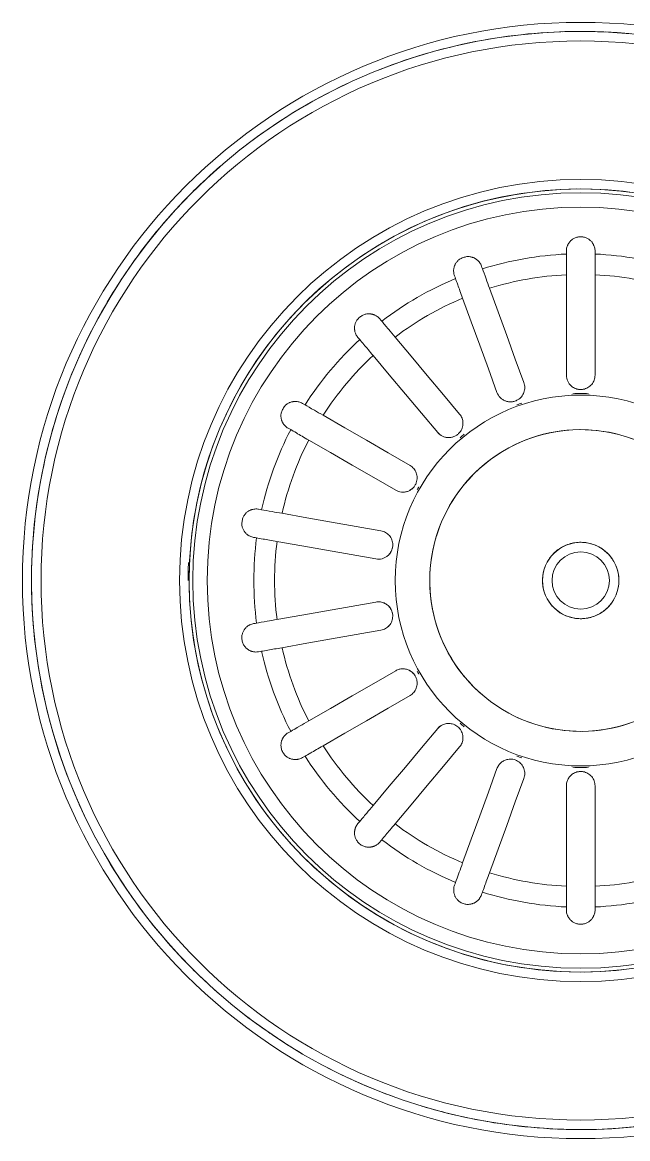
# Model space of a CAD drawing. Header units: millimetres. Extents: x 13463 to 25661, y -8446 to 5210.
# Drawn here: x 21250.5 to 21313.8, y -7595.1 to -7478.2 of the extents above; entities that cross this region are included whole.
import ezdxf

# ---------------------------------------------------------------- set-up
doc = ezdxf.new("R2010")
doc.units = ezdxf.units.MM
doc.layers.add('A-GENM', color=13, linetype='Continuous', lineweight=9)
doc.layers.add('G-IMPT', color=8, linetype='Continuous', lineweight=9)

# ---------------------------------------------------------------- blocks, each defined once
blk = doc.blocks.new('CRT_MGN_COZ_Fogão a lenha completo - CRT_MGN_COZ_Fogão a lenha completo-5005769-VISTA SUPERIOR BANCADA CHURRASQUEIRA')
at = {"layer": 'G-IMPT', "flags": 128}
for points in [[(14972.94, -7479.36), (14970.65, -7479.19), (14968.35, -7479.12), (14966.05, -7479.14), (14963.75, -7479.26), (14961.46, -7479.46), (14959.18, -7479.76), (14956.91, -7480.15), (14954.66, -7480.62), (14952.43, -7481.19), (14950.23, -7481.85), (14948.05, -7482.59), (14945.91, -7483.42), (14943.8, -7484.34), (14941.73, -7485.33), (14939.7, -7486.41), (14937.71, -7487.58), (14935.77, -7488.82), (14933.89, -7490.13), (14932.05, -7491.52), (14930.28, -7492.98), (14928.57, -7494.52), (14926.91, -7496.12), (14925.33, -7497.78), (14923.81, -7499.51), (14922.36, -7501.29), (14920.98, -7503.14), (14919.68, -7505.03), (14918.45, -7506.98), (14917.31, -7508.97), (14916.24, -7511.01), (14915.26, -7513.09), (14914.36, -7515.21), (14913.55, -7517.36), (14912.82, -7519.54), (14912.18, -7521.75), (14911.63, -7523.98), (14911.17, -7526.24), (14910.8, -7528.51), (14910.52, -7530.79), (14910.33, -7533.08), (14910.24, -7535.38), (14910.23, -7536.62)], [(14926.73, -7536.62), (14926.76, -7534.98), (14926.86, -7533.34), (14927.02, -7531.71), (14927.25, -7530.09), (14927.54, -7528.47), (14927.9, -7526.87), (14928.32, -7525.29), (14928.81, -7523.72), (14929.35, -7522.18), (14929.96, -7520.65), (14930.63, -7519.16), (14931.36, -7517.69), (14932.15, -7516.25), (14932.99, -7514.84), (14933.89, -7513.47), (14934.84, -7512.14), (14935.85, -7510.84), (14936.9, -7509.59), (14938.01, -7508.37), (14939.16, -7507.21), (14940.36, -7506.09), (14941.6, -7505.02), (14942.89, -7504), (14944.21, -7503.03), (14945.57, -7502.12), (14946.97, -7501.26), (14948.4, -7500.46), (14949.86, -7499.72), (14951.35, -7499.03), (14952.87, -7498.41), (14954.41, -7497.84), (14955.97, -7497.34), (14957.55, -7496.9), (14959.15, -7496.53), (14960.76, -7496.22), (14962.38, -7495.97), (14964.01, -7495.79), (14965.64, -7495.67), (14967.28, -7495.62), (14968.92, -7495.64), (14970.56, -7495.72), (14972.19, -7495.86), (14973.82, -7496.08)], [(14966.23, -7502.12), (14966.23, -7502.27), (14966.23, -7502.43)], [(14969.23, -7502.43), (14969.23, -7502.27), (14969.23, -7502.12)], [(14957.44, -7503.98), (14957.39, -7503.83), (14957.34, -7503.69)], [(14954.52, -7504.71), (14954.57, -7504.86), (14954.62, -7505)], [(14966.23, -7504.6), (14966.23, -7507.23), (14966.23, -7509.86), (14966.23, -7512.49), (14966.23, -7515.12)], [(14969.23, -7515.12), (14969.23, -7512.49), (14969.23, -7509.86), (14969.23, -7507.23), (14969.23, -7504.6)], [(14961.78, -7515.9), (14960.88, -7513.43), (14959.98, -7510.96), (14959.08, -7508.49), (14958.18, -7506.02)], [(14955.36, -7507.04), (14956.26, -7509.52), (14957.16, -7511.99), (14958.06, -7514.46), (14958.96, -7516.93)], [(14946.9, -7509.46), (14946.8, -7509.35), (14946.7, -7509.23)], [(14944.4, -7511.16), (14944.5, -7511.27), (14944.6, -7511.39)], [(14955.05, -7519.19), (14953.36, -7517.17), (14951.67, -7515.16), (14949.98, -7513.14), (14948.29, -7511.13)], [(14946, -7513.06), (14947.69, -7515.07), (14949.38, -7517.09), (14951.07, -7519.1), (14952.76, -7521.11)], [(14938.87, -7518.23), (14938.73, -7518.15), (14938.6, -7518.07)], [(14949.86, -7524.57), (14947.58, -7523.26), (14945.3, -7521.94), (14943.02, -7520.63), (14940.75, -7519.31)], [(14937.1, -7520.67), (14937.23, -7520.75), (14937.37, -7520.82)], [(14951.93, -7536.62), (14951.94, -7535.99), (14951.98, -7535.36), (14952.04, -7534.73), (14952.13, -7534.1), (14952.24, -7533.48), (14952.38, -7532.86), (14952.54, -7532.25), (14952.73, -7531.65), (14952.94, -7531.05), (14953.17, -7530.47), (14953.43, -7529.89), (14953.71, -7529.32), (14954.01, -7528.77), (14954.34, -7528.23), (14954.69, -7527.7), (14955.05, -7527.18), (14955.44, -7526.69), (14955.85, -7526.2), (14956.27, -7525.74), (14956.72, -7525.29), (14957.18, -7524.85), (14957.66, -7524.44), (14958.15, -7524.05), (14958.66, -7523.68), (14959.19, -7523.32), (14959.73, -7522.99), (14960.28, -7522.69), (14960.84, -7522.4), (14961.42, -7522.13), (14962, -7521.89), (14962.59, -7521.68), (14963.2, -7521.48), (14963.8, -7521.31), (14964.42, -7521.17), (14965.04, -7521.05), (14965.67, -7520.96), (14966.29, -7520.89), (14966.92, -7520.84), (14967.56, -7520.82), (14968.19, -7520.83), (14968.82, -7520.86), (14969.45, -7520.91), (14970.07, -7521), (14970.7, -7521.1), (14971.32, -7521.23), (14971.93, -7521.39), (14972.53, -7521.57), (14973.13, -7521.77)], [(14939.25, -7521.91), (14941.52, -7523.22), (14943.8, -7524.54), (14946.08, -7525.85), (14948.36, -7527.17)], [(14934.32, -7529.21), (14934.16, -7529.18), (14934.01, -7529.15)], [(14946.81, -7531.41), (14944.22, -7530.95), (14941.63, -7530.5), (14939.04, -7530.04), (14936.45, -7529.58)], [(14933.49, -7532.11), (14933.64, -7532.13), (14933.79, -7532.16)], [(14935.93, -7532.54), (14938.52, -7532.99), (14941.11, -7533.45), (14943.7, -7533.91), (14946.29, -7534.36)], [(14971.73, -7536.62), (14971.72, -7536.46), (14971.71, -7536.3), (14971.7, -7536.14), (14971.67, -7535.98), (14971.65, -7535.83), (14971.61, -7535.67), (14971.57, -7535.51), (14971.52, -7535.36), (14971.47, -7535.21), (14971.41, -7535.06), (14971.34, -7534.92), (14971.27, -7534.77), (14971.2, -7534.63), (14971.11, -7534.5), (14971.03, -7534.36), (14970.93, -7534.23), (14970.84, -7534.1), (14970.73, -7533.98), (14970.63, -7533.86), (14970.51, -7533.75), (14970.4, -7533.64), (14970.27, -7533.54), (14970.15, -7533.44), (14970.02, -7533.34), (14969.89, -7533.25), (14969.75, -7533.17), (14969.61, -7533.09), (14969.47, -7533.02), (14969.32, -7532.95), (14969.18, -7532.89), (14969.02, -7532.84), (14968.87, -7532.79), (14968.72, -7532.75), (14968.56, -7532.71), (14968.41, -7532.68), (14968.25, -7532.65), (14968.09, -7532.64), (14967.93, -7532.63), (14967.77, -7532.62), (14967.61, -7532.62), (14967.45, -7532.63), (14967.29, -7532.64), (14967.13, -7532.66), (14966.97, -7532.69), (14966.82, -7532.72), (14966.66, -7532.76), (14966.51, -7532.81), (14966.36, -7532.86), (14966.21, -7532.92), (14966.06, -7532.98), (14965.92, -7533.05), (14965.78, -7533.13), (14965.64, -7533.21), (14965.5, -7533.29), (14965.37, -7533.39), (14965.24, -7533.48), (14965.12, -7533.58), (14965, -7533.69), (14964.89, -7533.8), (14964.78, -7533.92), (14964.67, -7534.04), (14964.57, -7534.16), (14964.47, -7534.29), (14964.38, -7534.42), (14964.3, -7534.56), (14964.22, -7534.7), (14964.14, -7534.84), (14964.08, -7534.98), (14964.01, -7535.13), (14963.96, -7535.28), (14963.91, -7535.43), (14963.86, -7535.59), (14963.82, -7535.74), (14963.79, -7535.9), (14963.77, -7536.06), (14963.75, -7536.21), (14963.73, -7536.37), (14963.73, -7536.53), (14963.73, -7536.62)], [(14910.23, -7536.62), (14910.27, -7538.92), (14910.41, -7541.22), (14910.64, -7543.5), (14910.96, -7545.78), (14911.37, -7548.04), (14911.87, -7550.29), (14912.47, -7552.51), (14913.14, -7554.71), (14913.91, -7556.88), (14914.76, -7559.01), (14915.7, -7561.11), (14916.72, -7563.17), (14917.83, -7565.19), (14919.01, -7567.16), (14920.27, -7569.09), (14921.61, -7570.96), (14923.02, -7572.78), (14924.5, -7574.53), (14926.05, -7576.23), (14927.67, -7577.87), (14929.35, -7579.44), (14931.09, -7580.94), (14932.89, -7582.37), (14934.75, -7583.72), (14936.66, -7585), (14938.62, -7586.21), (14940.62, -7587.33), (14942.67, -7588.38), (14944.76, -7589.34), (14946.89, -7590.21), (14949.05, -7591), (14951.24, -7591.71), (14953.46, -7592.32), (14955.69, -7592.85), (14957.95, -7593.28), (14960.23, -7593.63), (14962.51, -7593.88), (14964.81, -7594.05), (14967.1, -7594.12), (14969.4, -7594.1), (14971.7, -7593.98), (14973.99, -7593.78)], [(14973.07, -7577.27), (14971.44, -7577.45), (14969.81, -7577.57), (14968.17, -7577.62), (14966.53, -7577.6), (14964.89, -7577.52), (14963.26, -7577.38), (14961.63, -7577.16), (14960.01, -7576.89), (14958.41, -7576.55), (14956.82, -7576.14), (14955.25, -7575.68), (14953.7, -7575.15), (14952.17, -7574.55), (14950.66, -7573.9), (14949.19, -7573.19), (14947.74, -7572.42), (14946.32, -7571.59), (14944.94, -7570.71), (14943.6, -7569.77), (14942.29, -7568.78), (14941.03, -7567.73), (14939.8, -7566.64), (14938.62, -7565.5), (14937.49, -7564.31), (14936.41, -7563.08), (14935.38, -7561.81), (14934.39, -7560.5), (14933.47, -7559.14), (14932.59, -7557.76), (14931.78, -7556.33), (14931.02, -7554.88), (14930.32, -7553.4), (14929.67, -7551.89), (14929.09, -7550.35), (14928.58, -7548.8), (14928.12, -7547.22), (14927.73, -7545.63), (14927.4, -7544.02), (14927.14, -7542.41), (14926.94, -7540.78), (14926.8, -7539.14), (14926.74, -7537.51), (14926.73, -7536.62)], [(14972.86, -7551.56), (14972.26, -7551.76), (14971.65, -7551.93), (14971.03, -7552.07), (14970.41, -7552.19), (14969.79, -7552.29), (14969.16, -7552.35), (14968.53, -7552.4), (14967.9, -7552.42), (14967.26, -7552.41), (14966.63, -7552.38), (14966, -7552.33), (14965.38, -7552.24), (14964.75, -7552.14), (14964.14, -7552.01), (14963.52, -7551.85), (14962.92, -7551.67), (14962.32, -7551.47), (14961.73, -7551.24), (14961.15, -7550.99), (14960.58, -7550.71), (14960.02, -7550.42), (14959.48, -7550.1), (14958.95, -7549.76), (14958.43, -7549.39), (14957.92, -7549.01), (14957.44, -7548.61), (14956.97, -7548.19), (14956.51, -7547.75), (14956.07, -7547.29), (14955.66, -7546.82), (14955.26, -7546.33), (14954.88, -7545.82), (14954.52, -7545.3), (14954.19, -7544.76), (14953.87, -7544.22), (14953.58, -7543.66), (14953.31, -7543.09), (14953.06, -7542.5), (14952.84, -7541.91), (14952.64, -7541.31), (14952.46, -7540.71), (14952.31, -7540.09), (14952.19, -7539.47), (14952.08, -7538.85), (14952.01, -7538.22), (14951.96, -7537.59), (14951.93, -7536.96), (14951.93, -7536.62)], [(14963.73, -7536.62), (14963.73, -7536.78), (14963.74, -7536.94), (14963.75, -7537.1), (14963.78, -7537.26), (14963.81, -7537.41), (14963.84, -7537.57), (14963.88, -7537.73), (14963.93, -7537.88), (14963.98, -7538.03), (14964.04, -7538.18), (14964.11, -7538.32), (14964.18, -7538.47), (14964.25, -7538.61), (14964.34, -7538.74), (14964.42, -7538.88), (14964.52, -7539.01), (14964.62, -7539.14), (14964.72, -7539.26), (14964.83, -7539.38), (14964.94, -7539.49), (14965.06, -7539.6), (14965.18, -7539.7), (14965.3, -7539.8), (14965.43, -7539.9), (14965.56, -7539.99), (14965.7, -7540.07), (14965.84, -7540.15), (14965.98, -7540.22), (14966.13, -7540.29), (14966.28, -7540.35), (14966.43, -7540.4), (14966.58, -7540.45), (14966.73, -7540.49), (14966.89, -7540.53), (14967.05, -7540.56), (14967.2, -7540.59), (14967.36, -7540.6), (14967.52, -7540.61), (14967.68, -7540.62), (14967.84, -7540.62), (14968, -7540.61), (14968.16, -7540.6), (14968.32, -7540.58), (14968.48, -7540.55), (14968.63, -7540.52), (14968.79, -7540.48), (14968.94, -7540.43), (14969.09, -7540.38), (14969.24, -7540.32), (14969.39, -7540.26), (14969.53, -7540.19), (14969.68, -7540.11), (14969.81, -7540.03), (14969.95, -7539.95), (14970.08, -7539.85), (14970.21, -7539.76), (14970.33, -7539.66), (14970.45, -7539.55), (14970.56, -7539.44), (14970.68, -7539.32), (14970.78, -7539.2), (14970.88, -7539.08), (14970.98, -7538.95), (14971.07, -7538.82), (14971.15, -7538.68), (14971.23, -7538.54), (14971.31, -7538.4), (14971.38, -7538.26), (14971.44, -7538.11), (14971.49, -7537.96), (14971.55, -7537.81), (14971.59, -7537.65), (14971.63, -7537.5), (14971.66, -7537.34), (14971.69, -7537.18), (14971.71, -7537.03), (14971.72, -7536.87), (14971.72, -7536.71), (14971.73, -7536.62)], [(14935.93, -7540.7), (14938.52, -7540.25), (14941.11, -7539.79), (14943.7, -7539.33), (14946.29, -7538.88)], [(14933.49, -7541.13), (14933.64, -7541.11), (14933.79, -7541.08)], [(14946.81, -7541.83), (14944.22, -7542.29), (14941.63, -7542.74), (14939.04, -7543.2), (14936.45, -7543.66)], [(14934.32, -7544.03), (14934.16, -7544.06), (14934.01, -7544.09)], [(14939.25, -7551.33), (14941.52, -7550.02), (14943.8, -7548.7), (14946.08, -7547.39), (14948.36, -7546.07)], [(14949.86, -7548.67), (14947.58, -7549.98), (14945.3, -7551.3), (14943.02, -7552.61), (14940.75, -7553.93)], [(14946, -7560.18), (14947.69, -7558.17), (14949.38, -7556.16), (14951.07, -7554.14), (14952.76, -7552.13)], [(14937.1, -7552.57), (14937.23, -7552.49), (14937.37, -7552.42)], [(14955.05, -7554.05), (14953.36, -7556.07), (14951.67, -7558.08), (14949.98, -7560.1), (14948.29, -7562.11)], [(14938.87, -7555.01), (14938.73, -7555.09), (14938.6, -7555.17)], [(14955.36, -7566.2), (14956.26, -7563.72), (14957.16, -7561.25), (14958.06, -7558.78), (14958.96, -7556.31)], [(14961.78, -7557.34), (14960.88, -7559.81), (14959.98, -7562.28), (14959.08, -7564.75), (14958.18, -7567.22)], [(14966.23, -7568.64), (14966.23, -7566.01), (14966.23, -7563.38), (14966.23, -7560.75), (14966.23, -7558.12)], [(14969.23, -7558.12), (14969.23, -7560.75), (14969.23, -7563.38), (14969.23, -7566.01), (14969.23, -7568.64)], [(14944.4, -7562.08), (14944.5, -7561.97), (14944.6, -7561.85)], [(14946.9, -7563.78), (14946.8, -7563.89), (14946.7, -7564.01)], [(14954.52, -7568.53), (14954.57, -7568.38), (14954.62, -7568.24)], [(14957.44, -7569.26), (14957.39, -7569.41), (14957.34, -7569.55)], [(14966.23, -7570.81), (14966.23, -7570.97), (14966.23, -7571.12)], [(14969.23, -7571.12), (14969.23, -7570.97), (14969.23, -7570.81)]]:
    blk.add_lwpolyline(points, dxfattribs=at)
at = {"layer": 'G-IMPT'}
for radius, start, end in [(58.45, 90, 270), (58.45, 270, 90), (57.5, 90, 112.1243), (57.5, 89.8119, 91.8831), (57.5, 87.5822, 90), (57.5, 67.8757, 87.4153), (56.5, 360, 180), (57.5, 115.173, 128.0551), (57.5, 131.0667, 134.8592), (42, 90, 180), (42, 360, 90), (57.5, 135.0312, 144.9305), (41, 90, 180), (40.61, 360, 180), (41, 360, 90), (39.1, 360, 180), (34.22, 92.5121, 107.4879), (34.22, 72.5121, 87.4879), (57.5, 145.1033, 151.5499), (34.22, 112.5121, 127.4879), (32.05, 92.6822, 107.3178), (32.05, 72.6822, 87.3178), (32.05, 112.6822, 127.3178), (57.5, 151.659, 176.4234), (34.22, 132.5121, 147.4879), (32.05, 132.6822, 147.3178), (19.58, 87.6142, 92.3856), (19.42, 360, 180), (19.58, 108.3232, 109.99), (34.22, 152.5121, 167.4879), (15.8, 90, 270), (19.58, 128.4978, 130.1881), (15.8, 270, 90), (32.05, 152.6822, 167.3178), (19.58, 149.9097, 151.0325), (34.22, 172.5121, 180), (57.5, 176.5051, 183.4949), (32.05, 172.6822, 180), (4, 90, 180), (4, 0, 90), (3, 90, 180), (3, 0, 90), (41.11, 177.3961, 180), (56.5, 180, 360), (42, 180, 0), (41, 180, 270), (40.61, 180, 0), (39.1, 180, 0), (34.22, 180, 187.4879), (32.05, 180, 187.3178), (19.42, 180, 0), (4, 180, 270), (3, 180, 0), (41, 270, 0), (4, 272.7455, 0), (57.5, 183.5766, 203.8874), (34.22, 192.5121, 207.4879), (32.05, 192.6822, 207.3178), (19.58, 208.9675, 210.09), (19.58, 229.8116, 231.5018), (32.05, 212.6822, 227.3178), (34.22, 212.5121, 227.4879), (19.58, 250.0097, 251.6764), (19.58, 267.6143, 272.3856), (57.5, 204.0906, 214.3475), (32.05, 232.6822, 247.3178), (34.22, 232.5121, 247.4879), (32.05, 252.6822, 267.3178), (32.05, 272.6822, 287.3178), (57.5, 214.5183, 224.9688), (34.22, 252.5121, 267.4879), (34.22, 272.5121, 287.4879), (57.5, 225.1408, 228.9333), (57.5, 231.9449, 235.587), (57.5, 235.7942, 239.5282), (57.5, 242.5642, 246.2025), (57.5, 246.406, 250.1262), (57.5, 253.1883, 256.8156), (57.5, 257.0139, 267.4153), (57.5, 270, 282.9861), (57.5, 267.5822, 270), (57.5, 270, 271.8831)]:
    blk.add_arc((14967.73, -7536.62), radius, start, end, dxfattribs=at)
for points, knots in [([(14969.23, -7502.12), (14969.23, -7501.99), (14969.2, -7501.79), (14969.12, -7501.57), (14969.06, -7501.44), (14969.01, -7501.34), (14968.95, -7501.25), (14968.88, -7501.15), (14968.79, -7501.05), (14968.68, -7500.97), (14968.56, -7500.88), (14968.44, -7500.8), (14968.29, -7500.72), (14968.13, -7500.67), (14967.94, -7500.64), (14967.72, -7500.63), (14967.51, -7500.64), (14967.32, -7500.67), (14967.16, -7500.72), (14967.01, -7500.8), (14966.87, -7500.89), (14966.76, -7500.97), (14966.66, -7501.06), (14966.58, -7501.15), (14966.51, -7501.25), (14966.44, -7501.34), (14966.39, -7501.44), (14966.33, -7501.57), (14966.25, -7501.79), (14966.22, -7501.99), (14966.23, -7502.12)], [-1, -1, -1, -1, -0.888889, -0.833333, -0.805556, -0.777778, -0.75, -0.722222, -0.694444, -0.659722, -0.638889, -0.611111, -0.583333, -0.555556, -0.527778, -0.5, -0.472222, -0.444444, -0.416667, -0.388889, -0.361111, -0.333333, -0.305556, -0.277778, -0.25, -0.222222, -0.194444, -0.166667, -0.111111, 0, 0, 0, 0]), ([(14957.34, -7503.69), (14957.29, -7503.56), (14957.2, -7503.39), (14957.05, -7503.2), (14956.95, -7503.1), (14956.87, -7503.03), (14956.77, -7502.96), (14956.68, -7502.9), (14956.56, -7502.83), (14956.43, -7502.79), (14956.29, -7502.75), (14956.15, -7502.71), (14955.98, -7502.69), (14955.81, -7502.7), (14955.62, -7502.74), (14955.42, -7502.8), (14955.22, -7502.89), (14955.05, -7502.98), (14954.91, -7503.08), (14954.8, -7503.21), (14954.7, -7503.33), (14954.62, -7503.45), (14954.56, -7503.57), (14954.51, -7503.68), (14954.48, -7503.8), (14954.45, -7503.91), (14954.43, -7504.02), (14954.42, -7504.16), (14954.43, -7504.4), (14954.47, -7504.59), (14954.52, -7504.71)], [-1, -1, -1, -1, -0.888889, -0.833333, -0.805556, -0.777778, -0.75, -0.722222, -0.694444, -0.659722, -0.638889, -0.611111, -0.583333, -0.555556, -0.527778, -0.5, -0.472222, -0.444444, -0.416667, -0.388889, -0.361111, -0.333333, -0.305556, -0.277778, -0.25, -0.222222, -0.194444, -0.166667, -0.111111, 0, 0, 0, 0]), ([(14966.23, -7504.6), (14966.23, -7504.04), (14966.23, -7503.19), (14966.23, -7502.61), (14966.23, -7502.43)], [-1, -1, -1, -1, -0.4, 0, 0, 0, 0]), ([(14969.23, -7502.43), (14969.23, -7502.69), (14969.23, -7503.35), (14969.23, -7504.23), (14969.23, -7504.6)], [-1, -1, -1, -1, -0.4, 0, 0, 0, 0]), ([(14957.44, -7503.98), (14957.53, -7504.23), (14957.76, -7504.84), (14958.06, -7505.67), (14958.18, -7506.02)], [-1, -1, -1, -1, -0.4, 0, 0, 0, 0]), ([(14955.36, -7507.04), (14955.17, -7506.52), (14954.88, -7505.72), (14954.68, -7505.17), (14954.62, -7505)], [-1, -1, -1, -1, -0.4, 0, 0, 0, 0]), ([(14946.7, -7509.23), (14946.62, -7509.13), (14946.47, -7508.99), (14946.26, -7508.87), (14946.14, -7508.81), (14946.03, -7508.77), (14945.92, -7508.74), (14945.81, -7508.71), (14945.67, -7508.69), (14945.54, -7508.69), (14945.39, -7508.7), (14945.25, -7508.72), (14945.09, -7508.76), (14944.93, -7508.82), (14944.77, -7508.92), (14944.59, -7509.05), (14944.43, -7509.2), (14944.3, -7509.35), (14944.21, -7509.49), (14944.15, -7509.64), (14944.1, -7509.79), (14944.07, -7509.93), (14944.05, -7510.06), (14944.05, -7510.19), (14944.05, -7510.31), (14944.07, -7510.42), (14944.08, -7510.53), (14944.12, -7510.67), (14944.21, -7510.89), (14944.32, -7511.06), (14944.4, -7511.16)], [-1, -1, -1, -1, -0.888889, -0.833333, -0.805556, -0.777778, -0.75, -0.722222, -0.694444, -0.659722, -0.638889, -0.611111, -0.583333, -0.555556, -0.527778, -0.5, -0.472222, -0.444444, -0.416667, -0.388889, -0.361111, -0.333333, -0.305556, -0.277778, -0.25, -0.222222, -0.194444, -0.166667, -0.111111, 0, 0, 0, 0]), ([(14946.9, -7509.46), (14947.07, -7509.67), (14947.49, -7510.17), (14948.05, -7510.84), (14948.29, -7511.13)], [-1, -1, -1, -1, -0.4, 0, 0, 0, 0]), ([(14946, -7513.06), (14945.64, -7512.63), (14945.09, -7511.97), (14944.71, -7511.53), (14944.6, -7511.39)], [-1, -1, -1, -1, -0.4, 0, 0, 0, 0]), ([(14958.96, -7516.93), (14959.04, -7517.14), (14959.21, -7517.41), (14959.51, -7517.65), (14959.7, -7517.76), (14959.85, -7517.82), (14960.01, -7517.87), (14960.17, -7517.91), (14960.33, -7517.92), (14960.5, -7517.91), (14960.66, -7517.89), (14960.82, -7517.85), (14960.98, -7517.79), (14961.16, -7517.7), (14961.35, -7517.57), (14961.53, -7517.38), (14961.68, -7517.16), (14961.83, -7516.84), (14961.9, -7516.41), (14961.84, -7516.07), (14961.78, -7515.9)], [-1, -1, -1, -1, -0.861111, -0.791667, -0.756944, -0.722222, -0.6875, -0.652778, -0.618056, -0.583333, -0.548611, -0.513889, -0.479167, -0.444444, -0.388889, -0.333333, -0.277778, -0.222222, -0.111111, 0, 0, 0, 0]), ([(14966.23, -7515.12), (14966.23, -7515.34), (14966.3, -7515.65), (14966.49, -7515.99), (14966.63, -7516.15), (14966.75, -7516.26), (14966.88, -7516.37), (14967.02, -7516.45), (14967.17, -7516.52), (14967.33, -7516.57), (14967.49, -7516.61), (14967.66, -7516.62), (14967.83, -7516.62), (14968.02, -7516.6), (14968.25, -7516.53), (14968.49, -7516.42), (14968.7, -7516.27), (14968.95, -7516.02), (14969.17, -7515.63), (14969.23, -7515.3), (14969.23, -7515.12)], [-1, -1, -1, -1, -0.861111, -0.791667, -0.756944, -0.722222, -0.6875, -0.652778, -0.618056, -0.583333, -0.548611, -0.513889, -0.479167, -0.444444, -0.388889, -0.333333, -0.277778, -0.222222, -0.111111, 0, 0, 0, 0]), ([(14966.53, -7516.02), (14966.57, -7516.08), (14966.7, -7516.23), (14966.99, -7516.46), (14967.46, -7516.63), (14968, -7516.63), (14968.42, -7516.47), (14968.7, -7516.27), (14968.83, -7516.14), (14968.88, -7516.08)], [-0.7916667, -0.7916667, -0.7916667, -0.7916667, -0.75, -0.6666667, -0.5555556, -0.4444444, -0.3333333, -0.2777778, -0.2222222, -0.2222222, -0.2222222, -0.2222222]), ([(14938.6, -7518.07), (14938.49, -7518), (14938.3, -7517.93), (14938.07, -7517.88), (14937.92, -7517.87), (14937.81, -7517.87), (14937.7, -7517.88), (14937.58, -7517.89), (14937.45, -7517.92), (14937.33, -7517.96), (14937.19, -7518.02), (14937.06, -7518.09), (14936.92, -7518.18), (14936.8, -7518.29), (14936.68, -7518.44), (14936.56, -7518.63), (14936.46, -7518.82), (14936.39, -7519), (14936.35, -7519.17), (14936.34, -7519.33), (14936.35, -7519.49), (14936.37, -7519.63), (14936.39, -7519.76), (14936.43, -7519.88), (14936.48, -7519.99), (14936.53, -7520.09), (14936.59, -7520.19), (14936.67, -7520.3), (14936.83, -7520.48), (14936.98, -7520.6), (14937.1, -7520.67)], [-1, -1, -1, -1, -0.888889, -0.833333, -0.805556, -0.777778, -0.75, -0.722222, -0.694444, -0.659722, -0.638889, -0.611111, -0.583333, -0.555556, -0.527778, -0.5, -0.472222, -0.444444, -0.416667, -0.388889, -0.361111, -0.333333, -0.305556, -0.277778, -0.25, -0.222222, -0.194444, -0.166667, -0.111111, 0, 0, 0, 0]), ([(14938.87, -7518.23), (14939.1, -7518.36), (14939.66, -7518.69), (14940.42, -7519.13), (14940.75, -7519.31)], [-1, -1, -1, -1, -0.4, 0, 0, 0, 0]), ([(14952.76, -7521.11), (14952.9, -7521.29), (14953.15, -7521.48), (14953.52, -7521.61), (14953.73, -7521.64), (14953.9, -7521.65), (14954.06, -7521.65), (14954.22, -7521.62), (14954.38, -7521.57), (14954.54, -7521.51), (14954.68, -7521.44), (14954.82, -7521.34), (14954.95, -7521.23), (14955.08, -7521.09), (14955.21, -7520.9), (14955.33, -7520.66), (14955.39, -7520.4), (14955.42, -7520.05), (14955.34, -7519.62), (14955.17, -7519.32), (14955.05, -7519.19)], [-1, -1, -1, -1, -0.861111, -0.791667, -0.756944, -0.722222, -0.6875, -0.652778, -0.618056, -0.583333, -0.548611, -0.513889, -0.479167, -0.444444, -0.388889, -0.333333, -0.277778, -0.222222, -0.111111, 0, 0, 0, 0]), ([(14939.25, -7521.91), (14938.76, -7521.63), (14938.02, -7521.2), (14937.52, -7520.91), (14937.37, -7520.82)], [-1, -1, -1, -1, -0.4, 0, 0, 0, 0]), ([(14948.36, -7527.17), (14948.55, -7527.28), (14948.85, -7527.37), (14949.24, -7527.37), (14949.45, -7527.33), (14949.61, -7527.29), (14949.76, -7527.22), (14949.9, -7527.14), (14950.04, -7527.05), (14950.17, -7526.93), (14950.28, -7526.81), (14950.37, -7526.68), (14950.46, -7526.53), (14950.53, -7526.35), (14950.59, -7526.12), (14950.61, -7525.86), (14950.59, -7525.6), (14950.5, -7525.26), (14950.27, -7524.88), (14950.01, -7524.66), (14949.86, -7524.57)], [-1, -1, -1, -1, -0.861111, -0.791667, -0.756944, -0.722222, -0.6875, -0.652778, -0.618056, -0.583333, -0.548611, -0.513889, -0.479167, -0.444444, -0.388889, -0.333333, -0.277778, -0.222222, -0.111111, 0, 0, 0, 0]), ([(14934.01, -7529.15), (14933.88, -7529.13), (14933.68, -7529.12), (14933.45, -7529.16), (14933.31, -7529.19), (14933.21, -7529.23), (14933.1, -7529.28), (14932.99, -7529.33), (14932.88, -7529.4), (14932.78, -7529.48), (14932.67, -7529.59), (14932.57, -7529.69), (14932.47, -7529.83), (14932.39, -7529.98), (14932.33, -7530.16), (14932.29, -7530.37), (14932.26, -7530.59), (14932.25, -7530.78), (14932.28, -7530.95), (14932.32, -7531.11), (14932.39, -7531.25), (14932.45, -7531.38), (14932.52, -7531.5), (14932.6, -7531.59), (14932.68, -7531.68), (14932.76, -7531.76), (14932.84, -7531.83), (14932.96, -7531.91), (14933.17, -7532.02), (14933.36, -7532.08), (14933.49, -7532.11)], [-1, -1, -1, -1, -0.888889, -0.833333, -0.805556, -0.777778, -0.75, -0.722222, -0.694444, -0.659722, -0.638889, -0.611111, -0.583333, -0.555556, -0.527778, -0.5, -0.472222, -0.444444, -0.416667, -0.388889, -0.361111, -0.333333, -0.305556, -0.277778, -0.25, -0.222222, -0.194444, -0.166667, -0.111111, 0, 0, 0, 0]), ([(14934.32, -7529.21), (14934.58, -7529.25), (14935.22, -7529.37), (14936.09, -7529.52), (14936.45, -7529.58)], [-1, -1, -1, -1, -0.4, 0, 0, 0, 0]), ([(14935.93, -7532.54), (14935.38, -7532.44), (14934.54, -7532.29), (14933.97, -7532.19), (14933.79, -7532.16)], [-1, -1, -1, -1, -0.4, 0, 0, 0, 0]), ([(14946.29, -7534.36), (14946.51, -7534.4), (14946.83, -7534.39), (14947.19, -7534.25), (14947.38, -7534.14), (14947.51, -7534.04), (14947.63, -7533.93), (14947.74, -7533.81), (14947.83, -7533.67), (14947.91, -7533.52), (14947.97, -7533.37), (14948.02, -7533.21), (14948.05, -7533.05), (14948.06, -7532.85), (14948.03, -7532.62), (14947.97, -7532.36), (14947.85, -7532.12), (14947.65, -7531.84), (14947.31, -7531.56), (14946.99, -7531.44), (14946.81, -7531.41)], [-1, -1, -1, -1, -0.861111, -0.791667, -0.756944, -0.722222, -0.6875, -0.652778, -0.618056, -0.583333, -0.548611, -0.513889, -0.479167, -0.444444, -0.388889, -0.333333, -0.277778, -0.222222, -0.111111, 0, 0, 0, 0]), ([(14946.29, -7538.88), (14946.42, -7538.85), (14946.61, -7538.84), (14946.87, -7538.88), (14947.06, -7538.94), (14947.24, -7539.01), (14947.46, -7539.15), (14947.74, -7539.4), (14947.99, -7539.83), (14948.08, -7540.36), (14948, -7540.8), (14947.85, -7541.12), (14947.7, -7541.33), (14947.51, -7541.51), (14947.23, -7541.71), (14946.98, -7541.8), (14946.81, -7541.83)], [-1, -1, -1, -1, -0.916667, -0.875, -0.833333, -0.791667, -0.75, -0.666667, -0.555556, -0.444444, -0.333333, -0.277778, -0.222222, -0.166667, -0.111111, 0, 0, 0, 0]), ([(14934.01, -7544.09), (14933.95, -7544.1), (14933.82, -7544.11), (14933.65, -7544.11), (14933.51, -7544.09), (14933.41, -7544.07), (14933.31, -7544.05), (14933.21, -7544.01), (14933.1, -7543.96), (14933, -7543.91), (14932.89, -7543.84), (14932.78, -7543.76), (14932.67, -7543.66), (14932.58, -7543.55), (14932.48, -7543.42), (14932.4, -7543.27), (14932.32, -7543.08), (14932.27, -7542.87), (14932.25, -7542.66), (14932.25, -7542.46), (14932.28, -7542.29), (14932.33, -7542.13), (14932.38, -7541.99), (14932.45, -7541.86), (14932.52, -7541.74), (14932.6, -7541.65), (14932.68, -7541.56), (14932.76, -7541.48), (14932.85, -7541.41), (14932.93, -7541.35), (14933.02, -7541.3), (14933.14, -7541.24), (14933.3, -7541.18), (14933.43, -7541.14), (14933.49, -7541.13)], [-1, -1, -1, -1, -0.944444, -0.888889, -0.861111, -0.833333, -0.805556, -0.777778, -0.75, -0.722222, -0.694444, -0.659722, -0.638889, -0.611111, -0.583333, -0.555556, -0.527778, -0.5, -0.472222, -0.444444, -0.416667, -0.388889, -0.361111, -0.333333, -0.305556, -0.277778, -0.25, -0.222222, -0.194444, -0.166667, -0.138889, -0.111111, -0.055556, 0, 0, 0, 0]), ([(14933.79, -7541.08), (14934.05, -7541.03), (14934.7, -7540.92), (14935.57, -7540.77), (14935.93, -7540.7)], [-1, -1, -1, -1, -0.4, 0, 0, 0, 0]), ([(14936.45, -7543.66), (14935.9, -7543.75), (14935.06, -7543.9), (14934.49, -7544), (14934.32, -7544.03)], [-1, -1, -1, -1, -0.4, 0, 0, 0, 0]), ([(14948.36, -7546.07), (14948.47, -7546.01), (14948.65, -7545.93), (14948.9, -7545.88), (14949.1, -7545.87), (14949.29, -7545.88), (14949.55, -7545.93), (14949.9, -7546.07), (14950.28, -7546.38), (14950.55, -7546.85), (14950.62, -7547.29), (14950.59, -7547.64), (14950.52, -7547.9), (14950.41, -7548.13), (14950.21, -7548.41), (14950.01, -7548.58), (14949.86, -7548.67)], [-1, -1, -1, -1, -0.916667, -0.875, -0.833333, -0.791667, -0.75, -0.666667, -0.555556, -0.444444, -0.333333, -0.277778, -0.222222, -0.166667, -0.111111, 0, 0, 0, 0]), ([(14937.37, -7552.42), (14937.6, -7552.28), (14938.16, -7551.96), (14938.92, -7551.52), (14939.25, -7551.33)], [-1, -1, -1, -1, -0.4, 0, 0, 0, 0]), ([(14952.76, -7552.13), (14952.84, -7552.03), (14952.98, -7551.89), (14953.2, -7551.76), (14953.38, -7551.68), (14953.57, -7551.62), (14953.83, -7551.58), (14954.2, -7551.6), (14954.67, -7551.76), (14955.08, -7552.11), (14955.3, -7552.5), (14955.39, -7552.84), (14955.41, -7553.1), (14955.39, -7553.36), (14955.3, -7553.7), (14955.17, -7553.92), (14955.05, -7554.05)], [-1, -1, -1, -1, -0.916667, -0.875, -0.833333, -0.791667, -0.75, -0.666667, -0.555556, -0.444444, -0.333333, -0.277778, -0.222222, -0.166667, -0.111111, 0, 0, 0, 0]), ([(14938.6, -7555.17), (14938.54, -7555.2), (14938.43, -7555.26), (14938.27, -7555.31), (14938.13, -7555.34), (14938.03, -7555.36), (14937.93, -7555.37), (14937.81, -7555.37), (14937.7, -7555.36), (14937.59, -7555.35), (14937.46, -7555.32), (14937.33, -7555.28), (14937.19, -7555.22), (14937.07, -7555.15), (14936.93, -7555.06), (14936.8, -7554.95), (14936.67, -7554.8), (14936.54, -7554.62), (14936.45, -7554.43), (14936.39, -7554.24), (14936.36, -7554.07), (14936.35, -7553.91), (14936.35, -7553.75), (14936.37, -7553.61), (14936.4, -7553.48), (14936.44, -7553.36), (14936.48, -7553.25), (14936.53, -7553.15), (14936.59, -7553.05), (14936.65, -7552.97), (14936.71, -7552.89), (14936.81, -7552.79), (14936.93, -7552.67), (14937.04, -7552.6), (14937.1, -7552.57)], [-1, -1, -1, -1, -0.944444, -0.888889, -0.861111, -0.833333, -0.805556, -0.777778, -0.75, -0.722222, -0.694444, -0.659722, -0.638889, -0.611111, -0.583333, -0.555556, -0.527778, -0.5, -0.472222, -0.444444, -0.416667, -0.388889, -0.361111, -0.333333, -0.305556, -0.277778, -0.25, -0.222222, -0.194444, -0.166667, -0.138889, -0.111111, -0.055556, 0, 0, 0, 0]), ([(14940.75, -7553.93), (14940.26, -7554.21), (14939.52, -7554.64), (14939.02, -7554.93), (14938.87, -7555.01)], [-1, -1, -1, -1, -0.4, 0, 0, 0, 0]), ([(14958.96, -7556.31), (14959.01, -7556.19), (14959.1, -7556.02), (14959.26, -7555.81), (14959.4, -7555.68), (14959.56, -7555.56), (14959.78, -7555.43), (14960.14, -7555.32), (14960.63, -7555.31), (14961.14, -7555.5), (14961.48, -7555.79), (14961.68, -7556.08), (14961.79, -7556.32), (14961.86, -7556.57), (14961.89, -7556.92), (14961.84, -7557.17), (14961.78, -7557.34)], [-1, -1, -1, -1, -0.916667, -0.875, -0.833333, -0.791667, -0.75, -0.666667, -0.555556, -0.444444, -0.333333, -0.277778, -0.222222, -0.166667, -0.111111, 0, 0, 0, 0]), ([(14966.23, -7558.12), (14966.23, -7557.99), (14966.25, -7557.8), (14966.33, -7557.55), (14966.42, -7557.38), (14966.53, -7557.21), (14966.7, -7557.01), (14966.99, -7556.78), (14967.46, -7556.61), (14968, -7556.61), (14968.42, -7556.77), (14968.7, -7556.97), (14968.89, -7557.16), (14969.04, -7557.37), (14969.18, -7557.69), (14969.23, -7557.95), (14969.23, -7558.12)], [-1, -1, -1, -1, -0.916667, -0.875, -0.833333, -0.791667, -0.75, -0.666667, -0.555556, -0.444444, -0.333333, -0.277778, -0.222222, -0.166667, -0.111111, 0, 0, 0, 0]), ([(14966.53, -7557.21), (14966.56, -7557.17), (14966.63, -7557.09), (14966.75, -7556.98), (14966.88, -7556.87), (14967.02, -7556.79), (14967.17, -7556.72), (14967.33, -7556.67), (14967.49, -7556.64), (14967.66, -7556.62), (14967.83, -7556.62), (14968.02, -7556.64), (14968.25, -7556.71), (14968.49, -7556.82), (14968.7, -7556.97), (14968.83, -7557.1), (14968.88, -7557.16)], [-0.7916667, -0.7916667, -0.7916667, -0.7916667, -0.7569444, -0.7222222, -0.6875, -0.6527778, -0.6180556, -0.5833333, -0.5486111, -0.5138889, -0.4791667, -0.4444444, -0.3888889, -0.3333333, -0.2777778, -0.2222222, -0.2222222, -0.2222222, -0.2222222]), ([(14944.6, -7561.85), (14944.77, -7561.64), (14945.19, -7561.14), (14945.76, -7560.47), (14946, -7560.18)], [-1, -1, -1, -1, -0.4, 0, 0, 0, 0]), ([(14946.7, -7564.01), (14946.66, -7564.06), (14946.57, -7564.16), (14946.44, -7564.26), (14946.32, -7564.34), (14946.23, -7564.39), (14946.14, -7564.43), (14946.03, -7564.47), (14945.92, -7564.5), (14945.81, -7564.53), (14945.68, -7564.55), (14945.54, -7564.55), (14945.4, -7564.54), (14945.26, -7564.52), (14945.1, -7564.48), (14944.93, -7564.42), (14944.76, -7564.33), (14944.58, -7564.2), (14944.43, -7564.05), (14944.31, -7563.9), (14944.22, -7563.75), (14944.15, -7563.6), (14944.1, -7563.45), (14944.07, -7563.31), (14944.05, -7563.17), (14944.05, -7563.05), (14944.05, -7562.93), (14944.07, -7562.82), (14944.09, -7562.71), (14944.11, -7562.61), (14944.15, -7562.51), (14944.2, -7562.39), (14944.28, -7562.24), (14944.36, -7562.13), (14944.4, -7562.08)], [-1, -1, -1, -1, -0.944444, -0.888889, -0.861111, -0.833333, -0.805556, -0.777778, -0.75, -0.722222, -0.694444, -0.659722, -0.638889, -0.611111, -0.583333, -0.555556, -0.527778, -0.5, -0.472222, -0.444444, -0.416667, -0.388889, -0.361111, -0.333333, -0.305556, -0.277778, -0.25, -0.222222, -0.194444, -0.166667, -0.138889, -0.111111, -0.055556, 0, 0, 0, 0]), ([(14948.29, -7562.11), (14947.93, -7562.54), (14947.38, -7563.2), (14947.01, -7563.64), (14946.9, -7563.78)], [-1, -1, -1, -1, -0.4, 0, 0, 0, 0]), ([(14954.62, -7568.24), (14954.71, -7567.99), (14954.94, -7567.37), (14955.24, -7566.54), (14955.36, -7566.2)], [-1, -1, -1, -1, -0.4, 0, 0, 0, 0]), ([(14958.18, -7567.22), (14957.99, -7567.75), (14957.7, -7568.55), (14957.5, -7569.1), (14957.44, -7569.26)], [-1, -1, -1, -1, -0.4, 0, 0, 0, 0]), ([(14957.34, -7569.55), (14957.31, -7569.61), (14957.26, -7569.73), (14957.17, -7569.88), (14957.09, -7569.98), (14957.02, -7570.06), (14956.95, -7570.14), (14956.87, -7570.21), (14956.77, -7570.28), (14956.68, -7570.34), (14956.56, -7570.4), (14956.43, -7570.45), (14956.29, -7570.5), (14956.15, -7570.52), (14955.99, -7570.54), (14955.82, -7570.54), (14955.62, -7570.51), (14955.41, -7570.45), (14955.21, -7570.37), (14955.05, -7570.26), (14954.91, -7570.15), (14954.8, -7570.03), (14954.7, -7569.91), (14954.62, -7569.79), (14954.56, -7569.67), (14954.52, -7569.55), (14954.48, -7569.44), (14954.45, -7569.33), (14954.44, -7569.22), (14954.43, -7569.12), (14954.43, -7569.01), (14954.43, -7568.88), (14954.46, -7568.71), (14954.49, -7568.59), (14954.52, -7568.53)], [-1, -1, -1, -1, -0.944444, -0.888889, -0.861111, -0.833333, -0.805556, -0.777778, -0.75, -0.722222, -0.694444, -0.659722, -0.638889, -0.611111, -0.583333, -0.555556, -0.527778, -0.5, -0.472222, -0.444444, -0.416667, -0.388889, -0.361111, -0.333333, -0.305556, -0.277778, -0.25, -0.222222, -0.194444, -0.166667, -0.138889, -0.111111, -0.055556, 0, 0, 0, 0]), ([(14966.23, -7568.64), (14966.23, -7569.01), (14966.23, -7569.89), (14966.23, -7570.55), (14966.23, -7570.81)], [0, 0, 0, 0, 0.4, 1, 1, 1, 1]), ([(14969.23, -7570.81), (14969.23, -7570.63), (14969.23, -7570.05), (14969.23, -7569.2), (14969.23, -7568.64)], [0, 0, 0, 0, 0.4, 1, 1, 1, 1]), ([(14966.23, -7571.12), (14966.22, -7571.25), (14966.25, -7571.45), (14966.33, -7571.67), (14966.39, -7571.8), (14966.44, -7571.9), (14966.51, -7571.99), (14966.58, -7572.09), (14966.66, -7572.19), (14966.77, -7572.27), (14966.89, -7572.36), (14967.01, -7572.44), (14967.16, -7572.52), (14967.32, -7572.57), (14967.51, -7572.6), (14967.73, -7572.61), (14967.94, -7572.6), (14968.14, -7572.57), (14968.3, -7572.52), (14968.45, -7572.44), (14968.58, -7572.35), (14968.69, -7572.27), (14968.79, -7572.18), (14968.88, -7572.09), (14968.95, -7571.99), (14969.01, -7571.9), (14969.06, -7571.8), (14969.12, -7571.67), (14969.2, -7571.45), (14969.23, -7571.25), (14969.23, -7571.12)], [-1, -1, -1, -1, -0.888889, -0.833333, -0.805556, -0.777778, -0.75, -0.722222, -0.694444, -0.659722, -0.638889, -0.611111, -0.583333, -0.555556, -0.527778, -0.5, -0.472222, -0.444444, -0.416667, -0.388889, -0.361111, -0.333333, -0.305556, -0.277778, -0.25, -0.222222, -0.194444, -0.166667, -0.111111, 0, 0, 0, 0])]:
    blk.add_open_spline(points, degree=3, knots=knots, dxfattribs=at)
for points in [[(14952.76, -7521.11), (14952.84, -7521.21), (14952.94, -7521.3), (14953.04, -7521.38)], [(14949.85, -7527.17), (14950, -7527.09), (14950.14, -7526.97), (14950.25, -7526.84)], [(14947.7, -7531.91), (14947.64, -7531.85), (14947.51, -7531.73), (14947.37, -7531.63), (14947.3, -7531.58)], [(14947.7, -7533.86), (14947.81, -7533.72), (14947.99, -7533.41), (14948.05, -7533.06), (14948.05, -7532.88)], [(14947.63, -7539.31), (14947.67, -7539.35), (14947.74, -7539.43), (14947.83, -7539.57), (14947.91, -7539.72), (14947.97, -7539.87), (14948.02, -7540.03), (14948.05, -7540.19), (14948.05, -7540.3), (14948.05, -7540.36)], [(14947.69, -7541.33), (14947.58, -7541.46), (14947.44, -7541.57), (14947.3, -7541.66)], [(14949.76, -7546.02), (14949.81, -7546.04), (14949.9, -7546.1), (14950.04, -7546.19), (14950.12, -7546.27), (14950.16, -7546.31)], [(14952.76, -7552.13), (14952.9, -7551.95), (14953.07, -7551.83), (14953.26, -7551.73)]]:
    blk.add_open_spline(points, degree=3, dxfattribs=at)

msp = doc.modelspace()

# ---------------------------------------------------------------- block references
at = {"layer": 'A-GENM'}
msp.add_blockref('CRT_MGN_COZ_Fogão a lenha completo - CRT_MGN_COZ_Fogão a lenha completo-5005769-VISTA SUPERIOR BANCADA CHURRASQUEIRA', (6341.195, 0), dxfattribs=at)

doc.saveas('drawing.dxf')
